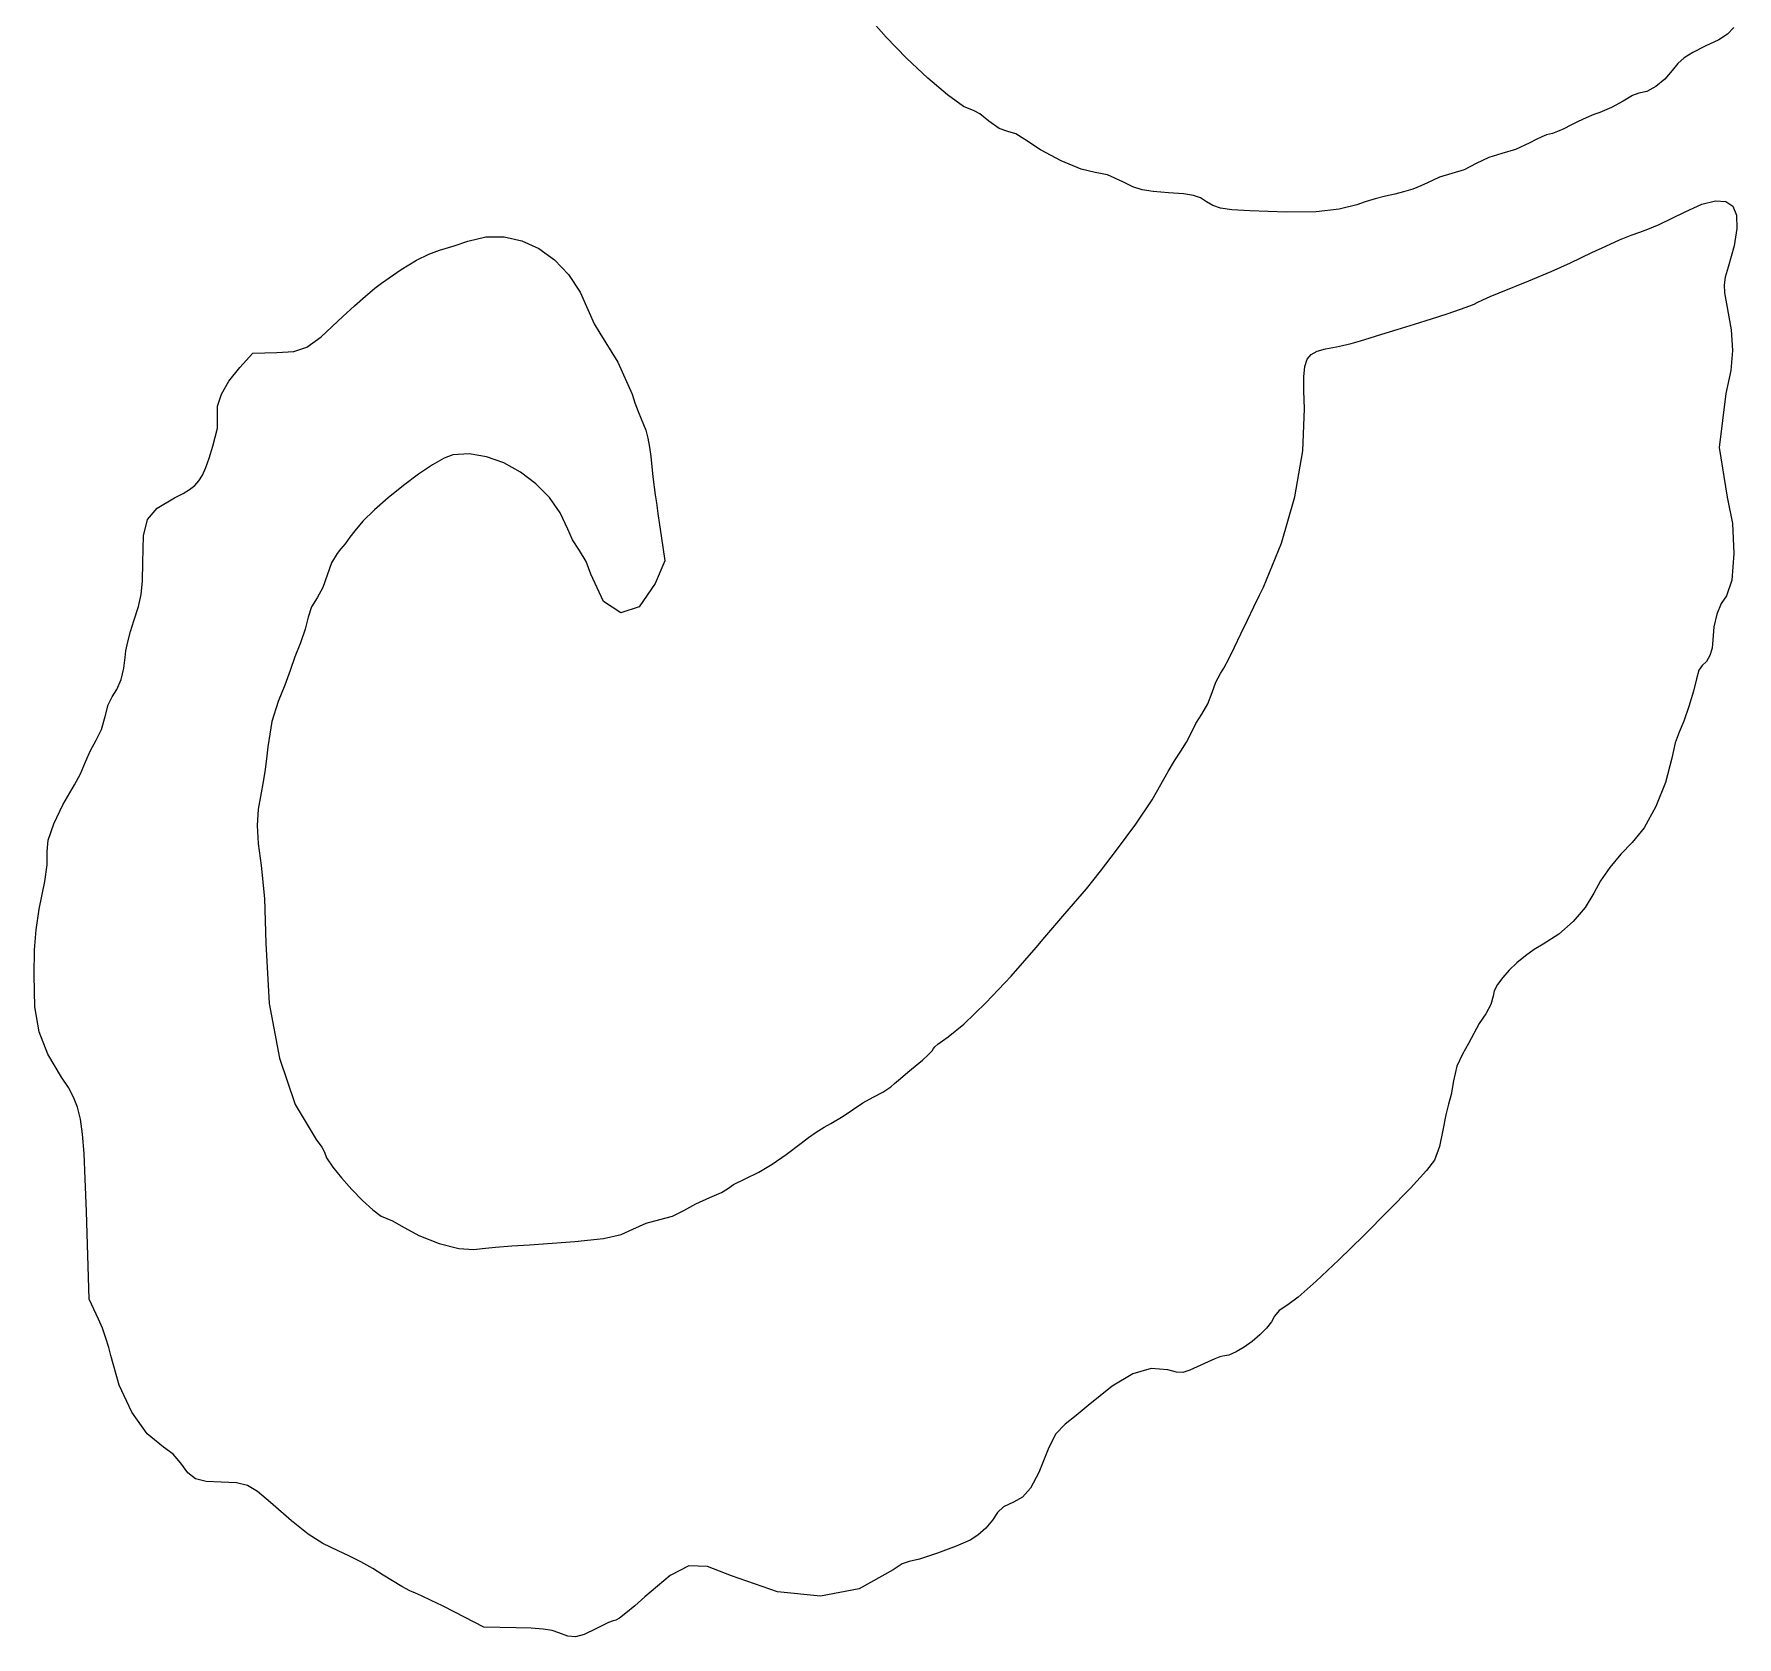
# Model space of a CAD drawing. Extents: x 2.6 to 36, y 0.8 to 49.1.
# Drawn here: x 8.97 to 15.43, y 0.81 to 6.89 of the extents above; entities that cross this region are included whole.
import ezdxf

# ---------------------------------------------------------------- set-up
doc = ezdxf.new("R2010")
doc.units = 0
doc.layers.get('0').update_dxf_attribs({"linetype": 'CONTINUOUS'})

msp = doc.modelspace()

# ---------------------------------------------------------------- linework, layer by layer
at = {"color": 0}
for p, q in [((12.1977, 6.87956), (12.1307, 6.95568)), ((15.4132, 6.91667), (15.3886, 6.8909)), ((12.2752, 6.79975), (12.1977, 6.87956)), ((15.3557, 6.86957), (15.305, 6.84483)), ((15.3886, 6.8909), (15.3557, 6.86957)), ((12.3553, 6.72407), (12.2752, 6.79975)), ((15.2251, 6.80132), (15.2007, 6.77962)), ((15.2582, 6.82178), (15.2251, 6.80132)), ((15.305, 6.84483), (15.2582, 6.82178)), ((12.4299, 6.66038), (12.3553, 6.72407)), ((15.1515, 6.71972), (15.1179, 6.69228)), ((15.1799, 6.75293), (15.1515, 6.71972)), ((15.2007, 6.77962), (15.1799, 6.75293)), ((12.4913, 6.61643), (12.4299, 6.66038)), ((15.0285, 6.65799), (14.9932, 6.6371)), ((15.0526, 6.66667), (15.0285, 6.65799)), ((15.0835, 6.67361), (15.0526, 6.66667)), ((15.1179, 6.69228), (15.0835, 6.67361)), ((12.5315, 6.59999), (12.4913, 6.61643)), ((12.5532, 6.5886), (12.5315, 6.59999)), ((14.9046, 6.59375), (14.8818, 6.58572)), ((14.9493, 6.61219), (14.9046, 6.59375)), ((14.9932, 6.6371), (14.9493, 6.61219)), ((12.5874, 6.56108), (12.5532, 6.5886)), ((12.6264, 6.53304), (12.5874, 6.56108)), ((12.6589, 6.52225), (12.6264, 6.53304)), ((14.7683, 6.53217), (14.7443, 6.52126)), ((14.7947, 6.54551), (14.7683, 6.53217)), ((14.8233, 6.56), (14.7947, 6.54551)), ((14.8535, 6.57389), (14.8233, 6.56)), ((14.8818, 6.58572), (14.8535, 6.57389)), ((12.6895, 6.51335), (12.6589, 6.52225)), ((12.7233, 6.49186), (12.6895, 6.51335)), ((12.7829, 6.45176), (12.7233, 6.49186)), ((14.6397, 6.47831), (14.5847, 6.4529)), ((14.6633, 6.49104), (14.6397, 6.47831)), ((14.6851, 6.50146), (14.6633, 6.49104)), ((14.7028, 6.50857), (14.6851, 6.50146)), ((14.7138, 6.51112), (14.7028, 6.50857)), ((14.7251, 6.51383), (14.7138, 6.51112)), ((14.7443, 6.52126), (14.7251, 6.51383)), ((12.8613, 6.41103), (12.7829, 6.45176)), ((12.9374, 6.37939), (12.8613, 6.41103)), ((14.4364, 6.40007), (14.3897, 6.37642)), ((14.4842, 6.42378), (14.4364, 6.40007)), ((14.5329, 6.43799), (14.4842, 6.42378)), ((14.5847, 6.4529), (14.5329, 6.43799)), ((12.9904, 6.36664), (12.9374, 6.37939)), ((13.0377, 6.35704), (12.9904, 6.36664)), ((13.0961, 6.33117), (13.0377, 6.35704)), ((13.1337, 6.3125), (13.0961, 6.33117)), ((14.2971, 6.34901), (14.2507, 6.32758)), ((14.3433, 6.36225), (14.2971, 6.34901)), ((14.3897, 6.37642), (14.3433, 6.36225)), ((13.1686, 6.30083), (13.1337, 6.3125)), ((13.2103, 6.29389), (13.1686, 6.30083)), ((13.2688, 6.28928), (13.2103, 6.29389)), ((13.3256, 6.285), (13.2688, 6.28928)), ((13.3637, 6.27903), (13.3256, 6.285)), ((13.3904, 6.26975), (13.3637, 6.27903)), ((13.4133, 6.25532), (13.3904, 6.26975)), ((14.0531, 6.2659), (14.0153, 6.25478)), ((14.0918, 6.27615), (14.0531, 6.2659)), ((14.1271, 6.28424), (14.0918, 6.27615)), ((14.1607, 6.29264), (14.1271, 6.28424)), ((14.1951, 6.3036), (14.1607, 6.29264)), ((14.2264, 6.31575), (14.1951, 6.3036)), ((14.2507, 6.32758), (14.2264, 6.31575)), ((13.4368, 6.24056), (13.4133, 6.25532)), ((13.4654, 6.23128), (13.4368, 6.24056)), ((13.5091, 6.22532), (13.4654, 6.23128)), ((13.5778, 6.22065), (13.5091, 6.22532)), ((13.7167, 6.21565), (13.5778, 6.22065)), ((13.8287, 6.21778), (13.7167, 6.21565)), ((13.9165, 6.22721), (13.8287, 6.21778)), ((13.9833, 6.24408), (13.9165, 6.22721)), ((14.0153, 6.25478), (13.9833, 6.24408)), ((15.1792, 6.1926), (15.2286, 6.21733)), ((15.2286, 6.21733), (15.2924, 6.24604)), ((15.2924, 6.24604), (15.3436, 6.25911)), ((15.3436, 6.25911), (15.3825, 6.25646)), ((15.3825, 6.25646), (15.409, 6.23812)), ((15.409, 6.23812), (15.4232, 6.20404)), ((15.4232, 6.20404), (15.425, 6.15419)), ((15.0244, 6.12885), (15.0563, 6.14014)), ((15.0563, 6.14014), (15.0874, 6.15142)), ((15.0874, 6.15142), (15.1303, 6.16976)), ((15.1303, 6.16976), (15.1792, 6.1926)), ((15.425, 6.15419), (15.4144, 6.0886)), ((10.5038, 6.0714), (10.5589, 6.08817)), ((10.5589, 6.08817), (10.6111, 6.1059)), ((10.6111, 6.1059), (10.6798, 6.12261)), ((10.6798, 6.12261), (10.7487, 6.12289)), ((10.7487, 6.12289), (10.8162, 6.10769)), ((10.8162, 6.10769), (10.8804, 6.07807)), ((10.8804, 6.07807), (10.9397, 6.035)), ((14.8749, 6.0625), (14.9278, 6.08746)), ((14.9278, 6.08746), (14.9796, 6.1104)), ((14.9796, 6.1104), (15.0244, 6.12885)), ((15.4144, 6.0886), (15.3917, 6.00711)), ((10.3586, 5.99804), (10.4165, 6.03353)), ((10.4165, 6.03353), (10.463, 6.05692)), ((10.463, 6.05692), (10.5038, 6.0714)), ((10.9397, 6.035), (10.9925, 5.97944)), ((14.7201, 5.99056), (14.7939, 6.02382)), ((14.7939, 6.02382), (14.8749, 6.0625)), ((10.2586, 5.92785), (10.2837, 5.94732)), ((10.2837, 5.94732), (10.3586, 5.99804)), ((10.9925, 5.97944), (11.0371, 5.91243)), ((14.5225, 5.9095), (14.6357, 5.95508)), ((14.6357, 5.95508), (14.7201, 5.99056)), ((15.3807, 5.96989), (15.3762, 5.94069)), ((15.3917, 6.00711), (15.3807, 5.96989)), ((10.1806, 5.86014), (10.2225, 5.89735)), ((10.2225, 5.89735), (10.2586, 5.92785)), ((11.0371, 5.91243), (11.0717, 5.8349)), ((14.439, 5.87369), (14.4606, 5.88357)), ((14.4606, 5.88357), (14.4894, 5.896)), ((14.4894, 5.896), (14.5225, 5.9095)), ((15.3762, 5.94069), (15.3782, 5.91)), ((15.3782, 5.91), (15.3857, 5.86822)), ((10.0541, 5.74365), (10.1374, 5.82026)), ((10.1374, 5.82026), (10.1806, 5.86014)), ((11.0717, 5.8349), (11.0903, 5.79258)), ((14.2667, 5.81196), (14.3258, 5.83089)), ((14.3258, 5.83089), (14.376, 5.84765)), ((14.376, 5.84765), (14.4118, 5.86051)), ((14.4118, 5.86051), (14.4281, 5.86762)), ((14.4281, 5.86762), (14.439, 5.87369)), ((15.3857, 5.86822), (15.4029, 5.77035)), ((11.0903, 5.79258), (11.1117, 5.7576)), ((11.1117, 5.7576), (11.1805, 5.64768)), ((14.0333, 5.73882), (14.0775, 5.75271)), ((14.0775, 5.75271), (14.1363, 5.77115)), ((14.1363, 5.77115), (14.2018, 5.79167)), ((14.2018, 5.79167), (14.2667, 5.81196)), ((15.4029, 5.77035), (15.4083, 5.69129)), ((9.88667, 5.68381), (9.95144, 5.68772)), ((9.95144, 5.68772), (9.99972, 5.70356)), ((9.99972, 5.70356), (10.0541, 5.74365)), ((13.8099, 5.67681), (13.8326, 5.68935)), ((13.8326, 5.68935), (13.864, 5.69808)), ((13.864, 5.69808), (13.9056, 5.70546)), ((13.9056, 5.70546), (13.9293, 5.71035)), ((13.9293, 5.71035), (13.9614, 5.71826)), ((13.9614, 5.71826), (13.9975, 5.72808)), ((13.9975, 5.72808), (14.0333, 5.73882)), ((15.4083, 5.69129), (15.4018, 5.61572)), ((9.70486, 5.57519), (9.74621, 5.6269)), ((9.74621, 5.6269), (9.7959, 5.68153)), ((9.7959, 5.68153), (9.88667, 5.68381)), ((11.1805, 5.64768), (11.2338, 5.52533)), ((13.7823, 5.59153), (13.7861, 5.63037)), ((13.7861, 5.63037), (13.7949, 5.65793)), ((13.7949, 5.65793), (13.8099, 5.67681)), ((9.67637, 5.52588), (9.70486, 5.57519)), ((13.7823, 5.53901), (13.7823, 5.59153)), ((15.4018, 5.61572), (15.3832, 5.52838)), ((9.66163, 5.4809), (9.67637, 5.52588)), ((11.2338, 5.52533), (11.245, 5.49306)), ((11.245, 5.49306), (11.2569, 5.46072)), ((13.7848, 5.47026), (13.7823, 5.53901)), ((15.3832, 5.52838), (15.3575, 5.32314)), ((9.66097, 5.39686), (9.66157, 5.44239)), ((9.66157, 5.44239), (9.66163, 5.4809)), ((11.2569, 5.46072), (11.2684, 5.43218)), ((11.2684, 5.43218), (11.2778, 5.41114)), ((13.7781, 5.31099), (13.7848, 5.47026)), ((9.64426, 5.32904), (9.66097, 5.39686)), ((11.2778, 5.41114), (11.2859, 5.38949)), ((11.2859, 5.38949), (11.2936, 5.35921)), ((9.6295, 5.2831), (9.64426, 5.32904)), ((10.6163, 5.29947), (10.5537, 5.29585)), ((10.6819, 5.28863), (10.6163, 5.29947)), ((11.2936, 5.35921), (11.3001, 5.32433)), ((11.3001, 5.32433), (11.3046, 5.2889)), ((13.7479, 5.13672), (13.7781, 5.31099)), ((15.3575, 5.32314), (15.3882, 5.13514)), ((9.60428, 5.21924), (9.61664, 5.24713)), ((9.61664, 5.24713), (9.6295, 5.2831)), ((10.4768, 5.25776), (10.4237, 5.2219)), ((10.5216, 5.28353), (10.4768, 5.25776)), ((10.5537, 5.29585), (10.5216, 5.28353)), ((10.7476, 5.26503), (10.6819, 5.28863)), ((10.811, 5.23036), (10.7476, 5.26503)), ((11.3046, 5.2889), (11.3127, 5.21213)), ((9.5555, 5.16433), (9.57514, 5.17979)), ((9.57514, 5.17979), (9.59093, 5.19749)), ((9.59093, 5.19749), (9.60428, 5.21924)), ((10.3664, 5.17931), (10.3093, 5.13325)), ((10.4237, 5.2219), (10.3664, 5.17931)), ((10.8695, 5.18625), (10.811, 5.23036)), ((10.9205, 5.13433), (10.8695, 5.18625)), ((11.3127, 5.21213), (11.3216, 5.14442)), ((9.43267, 5.09293), (9.49892, 5.13211)), ((9.49892, 5.13211), (9.5306, 5.14908)), ((9.5306, 5.14908), (9.5555, 5.16433)), ((10.3093, 5.13325), (10.2566, 5.08708)), ((10.9614, 5.07639), (10.9205, 5.13433)), ((11.3216, 5.14442), (11.3263, 5.11328)), ((11.3263, 5.11328), (11.3323, 5.07357)), ((13.6971, 4.96029), (13.7479, 5.13672)), ((15.3882, 5.13514), (15.4079, 5.03581)), ((9.38086, 4.98839), (9.39626, 5.051)), ((9.39626, 5.051), (9.43267, 5.09293)), ((10.2127, 5.04411), (10.1819, 5.00771)), ((10.2566, 5.08708), (10.2127, 5.04411)), ((10.9898, 5.01394), (10.9614, 5.07639)), ((11.3323, 5.07357), (11.3386, 5.03043)), ((9.37761, 4.88721), (9.38086, 4.98839)), ((10.1638, 4.98313), (10.1453, 4.95882)), ((10.1819, 5.00771), (10.1638, 4.98313)), ((11.0085, 4.97308), (10.9898, 5.01394)), ((11.3386, 5.03043), (11.3446, 4.98888)), ((11.3446, 4.98888), (11.3582, 4.89442)), ((15.4079, 5.03581), (15.4138, 4.92128)), ((10.1154, 4.92219), (10.094, 4.88667)), ((10.1284, 4.93756), (10.1154, 4.92219)), ((10.1453, 4.95882), (10.1284, 4.93756)), ((11.0344, 4.93332), (11.0085, 4.97308)), ((11.0599, 4.89094), (11.0344, 4.93332)), ((13.6286, 4.79443), (13.6971, 4.96029)), ((15.4138, 4.92128), (15.406, 4.82026)), ((9.37646, 4.8176), (9.37761, 4.88721)), ((10.094, 4.88667), (10.078, 4.84)), ((11.078, 4.84358), (11.0599, 4.89094)), ((11.3582, 4.89442), (11.3221, 4.80849)), ((9.37185, 4.7665), (9.37646, 4.8176)), ((10.0615, 4.79215), (10.0389, 4.75353)), ((10.078, 4.84), (10.0615, 4.79215)), ((11.1252, 4.73921), (11.078, 4.84358)), ((11.3221, 4.80849), (11.2612, 4.71967)), ((13.6134, 4.76324), (13.6286, 4.79443)), ((15.406, 4.82026), (15.3849, 4.76172)), ((9.34446, 4.66667), (9.36187, 4.72065)), ((9.36187, 4.72065), (9.37185, 4.7665)), ((10.018, 4.71886), (10.0055, 4.68024)), ((10.0389, 4.75353), (10.018, 4.71886)), ((11.1909, 4.69726), (11.1252, 4.73921)), ((11.2612, 4.71967), (11.1909, 4.69726)), ((13.5683, 4.66851), (13.5924, 4.71929)), ((13.5924, 4.71929), (13.6134, 4.76324)), ((15.3649, 4.73253), (15.3485, 4.69129)), ((15.3849, 4.76172), (15.3649, 4.73253)), ((9.33154, 4.62651), (9.34446, 4.66667)), ((10.0055, 4.68024), (9.99414, 4.63471)), ((13.5437, 4.61664), (13.5683, 4.66851)), ((15.3485, 4.69129), (15.3374, 4.64344)), ((9.31358, 4.55251), (9.3209, 4.58697)), ((9.3209, 4.58697), (9.33154, 4.62651)), ((9.99414, 4.63471), (9.97597, 4.58333)), ((13.5197, 4.567), (13.5437, 4.61664)), ((15.3333, 4.59435), (15.3304, 4.56282)), ((15.3374, 4.64344), (15.3333, 4.59435)), ((9.30638, 4.48649), (9.31076, 4.52778)), ((9.31076, 4.52778), (9.31358, 4.55251)), ((9.95481, 4.5294), (9.93653, 4.47775)), ((9.97597, 4.58333), (9.95481, 4.5294)), ((13.4785, 4.48703), (13.4971, 4.52219)), ((13.4971, 4.52219), (13.5197, 4.567)), ((15.3221, 4.53467), (15.3094, 4.51193)), ((15.3304, 4.56282), (15.3221, 4.53467)), ((9.29557, 4.44422), (9.30638, 4.48649)), ((9.93653, 4.47775), (9.9165, 4.4229)), ((13.4489, 4.43381), (13.4663, 4.46658)), ((13.4663, 4.46658), (13.4785, 4.48703)), ((15.2808, 4.47868), (15.2714, 4.44694)), ((15.2933, 4.4969), (15.2808, 4.47868)), ((15.3094, 4.51193), (15.2933, 4.4969)), ((9.26172, 4.37847), (9.28011, 4.40647)), ((9.28011, 4.40647), (9.29557, 4.44422)), ((9.9165, 4.4229), (9.89144, 4.36111)), ((13.4183, 4.35183), (13.4347, 4.39404)), ((13.4347, 4.39404), (13.4489, 4.43381)), ((15.2601, 4.39947), (15.2426, 4.34142)), ((15.2714, 4.44694), (15.2601, 4.39947)), ((9.23481, 4.30306), (9.24631, 4.34804)), ((9.24631, 4.34804), (9.26172, 4.37847)), ((9.89144, 4.36111), (9.86729, 4.28483)), ((13.3957, 4.31282), (13.4183, 4.35183)), ((15.2426, 4.34142), (15.2231, 4.28554)), ((9.22146, 4.25396), (9.23481, 4.30306)), ((9.86729, 4.28483), (9.85265, 4.18892)), ((13.3545, 4.24089), (13.3724, 4.27664)), ((13.3724, 4.27664), (13.3957, 4.31282)), ((15.2231, 4.28554), (15.2056, 4.24451)), ((9.17947, 4.17524), (9.20167, 4.21349)), ((9.20167, 4.21349), (9.22146, 4.25396)), ((13.3159, 4.17219), (13.3372, 4.20617)), ((13.3372, 4.20617), (13.3545, 4.24089)), ((15.1913, 4.20344), (15.1779, 4.14513)), ((15.2056, 4.24451), (15.1913, 4.20344)), ((9.16043, 4.13129), (9.17947, 4.17524)), ((9.8475, 4.14253), (9.84088, 4.09413)), ((9.85265, 4.18892), (9.8475, 4.14253)), ((13.2678, 4.09446), (13.2917, 4.13564)), ((13.2917, 4.13564), (13.3159, 4.17219)), ((15.1779, 4.14513), (15.1537, 4.0536)), ((9.11843, 4.04443), (9.14111, 4.08599)), ((9.14111, 4.08599), (9.16043, 4.13129)), ((9.84088, 4.09413), (9.83371, 4.04953)), ((13.2066, 3.98763), (13.2678, 4.09446)), ((9.07433, 3.96897), (9.11843, 4.04443)), ((9.82687, 4.01438), (9.81565, 3.95204)), ((9.83371, 4.04953), (9.82687, 4.01438)), ((15.1537, 4.0536), (15.1171, 3.96197)), ((9.04021, 3.89626), (9.07433, 3.96897)), ((9.81565, 3.95204), (9.81201, 3.89079)), ((13.1444, 3.89475), (13.2066, 3.98763)), ((15.1171, 3.96197), (15.0732, 3.882)), ((9.01932, 3.83447), (9.04021, 3.89626)), ((9.81201, 3.89079), (9.81603, 3.82249)), ((13.0717, 3.79665), (13.1444, 3.89475)), ((15.0732, 3.882), (15.0278, 3.82557)), ((9.01497, 3.79156), (9.01932, 3.83447)), ((9.81603, 3.82249), (9.82764, 3.73888)), ((15.0278, 3.82557), (14.9844, 3.78153)), ((9.01508, 3.74175), (9.01497, 3.79156)), ((13.0105, 3.71664), (13.0717, 3.79665)), ((14.9844, 3.78153), (14.9432, 3.7315)), ((9.00629, 3.67844), (9.01508, 3.74175)), ((9.82764, 3.73888), (9.83963, 3.61301)), ((12.9573, 3.65017), (13.0105, 3.71664)), ((14.9432, 3.7315), (14.9078, 3.68056)), ((8.98529, 3.57362), (9.00629, 3.67844)), ((12.9086, 3.59289), (12.9573, 3.65017)), ((14.8819, 3.63379), (14.8494, 3.57932)), ((14.9078, 3.68056), (14.8819, 3.63379)), ((8.97331, 3.49507), (8.98529, 3.57362)), ((9.83963, 3.61301), (9.84446, 3.44444)), ((12.8381, 3.5115), (12.8758, 3.55528)), ((12.8758, 3.55528), (12.9086, 3.59289)), ((14.8494, 3.57932), (14.8038, 3.52604)), ((8.96761, 3.41917), (8.97331, 3.49507)), ((12.8002, 3.46701), (12.8381, 3.5115)), ((14.8038, 3.52604), (14.7493, 3.47825)), ((9.84446, 3.44444), (9.85801, 3.215)), ((12.6716, 3.31847), (12.7667, 3.42725)), ((12.7667, 3.42725), (12.8002, 3.46701)), ((14.6903, 3.44038), (14.6563, 3.42025)), ((14.7493, 3.47825), (14.6903, 3.44038)), ((8.96556, 3.32221), (8.96761, 3.41917)), ((14.5906, 3.36942), (14.5614, 3.34142)), ((14.6225, 3.39615), (14.5906, 3.36942)), ((14.6563, 3.42025), (14.6225, 3.39615)), ((8.96912, 3.20269), (8.96556, 3.32221)), ((12.5763, 3.21778), (12.6716, 3.31847)), ((14.5364, 3.31342), (14.5171, 3.28689)), ((14.5614, 3.34142), (14.5364, 3.31342)), ((14.5, 3.24337), (14.4918, 3.21186)), ((14.5044, 3.26307), (14.5, 3.24337)), ((14.5171, 3.28689), (14.5044, 3.26307)), ((8.98529, 3.10753), (8.96912, 3.20269)), ((9.85801, 3.215), (9.89611, 3.00776)), ((12.4929, 3.13721), (12.5763, 3.21778)), ((14.4724, 3.17665), (14.4476, 3.139)), ((14.4918, 3.21186), (14.4724, 3.17665)), ((9.01758, 3.02322), (8.98529, 3.10753)), ((12.4333, 3.08886), (12.4929, 3.13721)), ((14.4272, 3.10151), (14.4072, 3.06326)), ((14.4476, 3.139), (14.4272, 3.10151)), ((12.3574, 3.02115), (12.3723, 3.03629)), ((12.3723, 3.03629), (12.3778, 3.04428)), ((12.3778, 3.04428), (12.3821, 3.05063)), ((12.3821, 3.05063), (12.394, 3.06108)), ((12.394, 3.06108), (12.4117, 3.07437)), ((12.4117, 3.07437), (12.4333, 3.08886)), ((14.4072, 3.06326), (14.3836, 3.02376)), ((9.06972, 2.93625), (9.01758, 3.02322)), ((9.89611, 3.00776), (9.956, 2.83279)), ((12.2795, 2.95443), (12.3083, 2.97825)), ((12.3083, 2.97825), (12.3353, 3.00114)), ((12.3353, 3.00114), (12.3574, 3.02115)), ((14.3628, 2.97726), (14.3496, 2.92219)), ((14.3836, 3.02376), (14.3628, 2.97726)), ((9.09571, 2.89665), (9.06972, 2.93625)), ((12.215, 2.89942), (12.2297, 2.91237)), ((12.2297, 2.91237), (12.2522, 2.93158)), ((12.2522, 2.93158), (12.2795, 2.95443)), ((14.3496, 2.92219), (14.3408, 2.87093)), ((9.11578, 2.86035), (9.09571, 2.89665)), ((9.13086, 2.82221), (9.11578, 2.86035)), ((12.1088, 2.83919), (12.1484, 2.85975)), ((12.1484, 2.85975), (12.1855, 2.87875)), ((12.1855, 2.87875), (12.215, 2.89942)), ((14.3408, 2.87093), (14.331, 2.83333)), ((9.14188, 2.77724), (9.13086, 2.82221)), ((9.956, 2.83279), (10.0352, 2.70025)), ((11.9878, 2.76058), (12.035, 2.78771)), ((12.035, 2.78771), (12.0735, 2.81478)), ((12.0735, 2.81478), (12.1088, 2.83919)), ((14.3204, 2.79318), (14.31, 2.73562)), ((14.331, 2.83333), (14.3204, 2.79318)), ((9.14974, 2.72032), (9.14188, 2.77724)), ((9.15543, 2.64638), (9.14974, 2.72032)), ((11.9026, 2.70671), (11.9328, 2.7276)), ((11.9328, 2.7276), (11.9624, 2.74636)), ((11.9624, 2.74636), (11.9878, 2.76058)), ((14.31, 2.73562), (14.2962, 2.67329)), ((10.0352, 2.70025), (10.0574, 2.67025)), ((10.0574, 2.67025), (10.0667, 2.65224)), ((10.0667, 2.65224), (10.0753, 2.62956)), ((11.8184, 2.64231), (11.8755, 2.68619)), ((11.8755, 2.68619), (11.9026, 2.70671)), ((14.2962, 2.67329), (14.2774, 2.62147)), ((9.15983, 2.55035), (9.15543, 2.64638)), ((10.0753, 2.62956), (10.0983, 2.59543)), ((10.0983, 2.59543), (10.1316, 2.55431)), ((11.7145, 2.57639), (11.7655, 2.60622)), ((11.7655, 2.60622), (11.8184, 2.64231)), ((14.2774, 2.62147), (14.2475, 2.58257)), ((9.16401, 2.42708), (9.15983, 2.55035)), ((10.1316, 2.55431), (10.1708, 2.51069)), ((11.5957, 2.51307), (11.6183, 2.52908)), ((11.6183, 2.52908), (11.6626, 2.55117)), ((11.6626, 2.55117), (11.7145, 2.57639)), ((14.2475, 2.58257), (14.1862, 2.51551)), ((10.1708, 2.51069), (10.212, 2.46897)), ((10.212, 2.46897), (10.2507, 2.43365)), ((11.4302, 2.43018), (11.4756, 2.45572)), ((11.4756, 2.45572), (11.5292, 2.47928)), ((11.5292, 2.47928), (11.5731, 2.49837)), ((11.5731, 2.49837), (11.5957, 2.51307)), ((14.1862, 2.51551), (14.1039, 2.43012)), ((9.17437, 2.09446), (9.16401, 2.42708)), ((10.2507, 2.43365), (10.2828, 2.40918)), ((10.2828, 2.40918), (10.3043, 2.40001)), ((10.3043, 2.40001), (10.3254, 2.39182)), ((10.3254, 2.39182), (10.3581, 2.37207)), ((11.288, 2.38254), (11.3391, 2.39621)), ((11.3391, 2.39621), (11.3871, 2.40913)), ((11.3871, 2.40913), (11.4302, 2.43018)), ((14.1039, 2.43012), (14.0101, 2.33632)), ((10.3581, 2.37207), (10.4246, 2.33567)), ((10.4246, 2.33567), (10.5024, 2.30556)), ((11.1259, 2.32465), (11.1921, 2.33914)), ((11.1921, 2.33914), (11.2371, 2.35949)), ((11.2371, 2.35949), (11.288, 2.38254)), ((14.0101, 2.33632), (13.9151, 2.24382)), ((10.5024, 2.30556), (10.5768, 2.28646)), ((10.5768, 2.28646), (10.6334, 2.2831)), ((10.6334, 2.2831), (10.6654, 2.28674)), ((10.6654, 2.28674), (10.7159, 2.29124)), ((10.7159, 2.29124), (10.7779, 2.29606)), ((10.7779, 2.29606), (10.8445, 2.30063)), ((10.8445, 2.30063), (11.0171, 2.31293)), ((11.0171, 2.31293), (11.1259, 2.32465)), ((13.9151, 2.24382), (13.8288, 2.16254)), ((13.8288, 2.16254), (13.761, 2.10232)), ((9.20996, 2.01844), (9.17437, 2.09446)), ((13.7217, 2.07286), (13.6888, 2.05149)), ((13.761, 2.10232), (13.7217, 2.07286)), ((9.22467, 1.98406), (9.20996, 2.01844)), ((13.6601, 2.0084), (13.6408, 1.98383)), ((13.6713, 2.03043), (13.6601, 2.0084)), ((13.6888, 2.05149), (13.6713, 2.03043)), ((9.23844, 1.94656), (9.22467, 1.98406)), ((9.24972, 1.91049), (9.23844, 1.94656)), ((13.6155, 1.95844), (13.5864, 1.93386)), ((13.6408, 1.98383), (13.6155, 1.95844)), ((9.25706, 1.88037), (9.24972, 1.91049)), ((9.28831, 1.76844), (9.25706, 1.88037)), ((13.4641, 1.87511), (13.4445, 1.86778)), ((13.4752, 1.87776), (13.4641, 1.87511)), ((13.4979, 1.88217), (13.4752, 1.87776)), ((13.5254, 1.89404), (13.4979, 1.88217)), ((13.5557, 1.91189), (13.5254, 1.89404)), ((13.5864, 1.93386), (13.5557, 1.91189)), ((13.1339, 1.81119), (13.0548, 1.76497)), ((13.2035, 1.83117), (13.1339, 1.81119)), ((13.2659, 1.82596), (13.2035, 1.83117)), ((13.2987, 1.81733), (13.2659, 1.82596)), ((13.3231, 1.81635), (13.2987, 1.81733)), ((13.3502, 1.82465), (13.3231, 1.81635)), ((13.391, 1.84375), (13.3502, 1.82465)), ((13.4192, 1.85699), (13.391, 1.84375)), ((13.4445, 1.86778), (13.4192, 1.85699)), ((9.33615, 1.66612), (9.28831, 1.76844)), ((13.0548, 1.76497), (12.9639, 1.69146)), ((12.9639, 1.69146), (12.9188, 1.65306)), ((9.39447, 1.58399), (9.33615, 1.66612)), ((12.8768, 1.61985), (12.8406, 1.58219)), ((12.9188, 1.65306), (12.8768, 1.61985)), ((9.45719, 1.53267), (9.39447, 1.58399)), ((12.8406, 1.58219), (12.8127, 1.52576)), ((9.49294, 1.50646), (9.45719, 1.53267)), ((9.52203, 1.47254), (9.49294, 1.50646)), ((12.8127, 1.52576), (12.7768, 1.43658)), ((9.54904, 1.43539), (9.52203, 1.47254)), ((9.5785, 1.41331), (9.54904, 1.43539)), ((12.7768, 1.43658), (12.7458, 1.37793)), ((9.61806, 1.40272), (9.5785, 1.41331)), ((9.6754, 1.40001), (9.61806, 1.40272)), ((9.73318, 1.39794), (9.6754, 1.40001)), ((9.77485, 1.38802), (9.73318, 1.39794)), ((9.81342, 1.36502), (9.77485, 1.38802)), ((9.86197, 1.32346), (9.81342, 1.36502)), ((12.7458, 1.37793), (12.7152, 1.34294)), ((9.94174, 1.25331), (9.86197, 1.32346)), ((12.6432, 1.30669), (12.6207, 1.28516)), ((12.6804, 1.32449), (12.6432, 1.30669)), ((12.7152, 1.34294), (12.6804, 1.32449)), ((10.0048, 1.20383), (9.94174, 1.25331)), ((12.6017, 1.25608), (12.5755, 1.22635)), ((12.6207, 1.28516), (12.6017, 1.25608)), ((10.0608, 1.1684), (10.0048, 1.20383)), ((10.119, 1.14025), (10.0608, 1.1684)), ((12.5167, 1.1805), (12.4637, 1.15733)), ((12.5458, 1.19992), (12.5167, 1.1805)), ((12.5755, 1.22635), (12.5458, 1.19992)), ((10.1592, 1.12153), (10.119, 1.14025)), ((10.2049, 1.09793), (10.1592, 1.12153)), ((12.285, 1.09999), (12.2585, 1.09066)), ((12.3248, 1.10905), (12.285, 1.09999)), ((12.392, 1.13086), (12.3248, 1.10905)), ((12.4637, 1.15733), (12.392, 1.13086)), ((10.2503, 1.07243), (10.2049, 1.09793)), ((10.2899, 1.04812), (10.2503, 1.07243)), ((10.3256, 1.02566), (10.2899, 1.04812)), ((11.3782, 1.0466), (11.283, 0.96577)), ((11.4495, 1.08317), (11.3782, 1.0466)), ((11.5195, 1.081), (11.4495, 1.08317)), ((11.6109, 1.04563), (11.5195, 1.081)), ((11.7861, 0.98508), (11.6109, 1.04563)), ((12.2238, 1.06814), (12.0949, 0.99642)), ((12.2585, 1.09066), (12.2238, 1.06814)), ((10.3606, 1.0051), (10.3256, 1.02566)), ((10.3908, 0.98882), (10.3606, 1.0051)), ((10.4122, 0.97906), (10.3908, 0.98882)), ((10.4356, 0.96913), (10.4122, 0.97906)), ((10.4715, 0.95231), (10.4356, 0.96913)), ((11.9483, 0.9687), (11.7861, 0.98508)), ((12.0949, 0.99642), (11.9483, 0.9687)), ((10.5149, 0.93099), (10.4715, 0.95231)), ((10.5611, 0.90755), (10.5149, 0.93099)), ((10.6722, 0.8501), (10.5611, 0.90755)), ((11.2445, 0.93164), (11.2109, 0.90365)), ((11.283, 0.96577), (11.2445, 0.93164)), ((10.7944, 0.84869), (10.6722, 0.8501)), ((10.8517, 0.84701), (10.7944, 0.84869)), ((10.8968, 0.84337), (10.8517, 0.84701)), ((10.9309, 0.83767), (10.8968, 0.84337)), ((11.0962, 0.84446), (11.0519, 0.8227)), ((11.1215, 0.85742), (11.0962, 0.84446)), ((11.1444, 0.868), (11.1215, 0.85742)), ((11.1623, 0.87516), (11.1444, 0.868)), ((11.1727, 0.87777), (11.1623, 0.87516)), ((11.1857, 0.88471), (11.1727, 0.87777)), ((11.2109, 0.90365), (11.1857, 0.88471)), ((10.9556, 0.82959), (10.9309, 0.83767)), ((10.9904, 0.81624), (10.9556, 0.82959)), ((11.0196, 0.81359), (10.9904, 0.81624)), ((11.0519, 0.8227), (11.0196, 0.81359))]:
    msp.add_line(p, q, dxfattribs=at)

doc.saveas('drawing.dxf')
